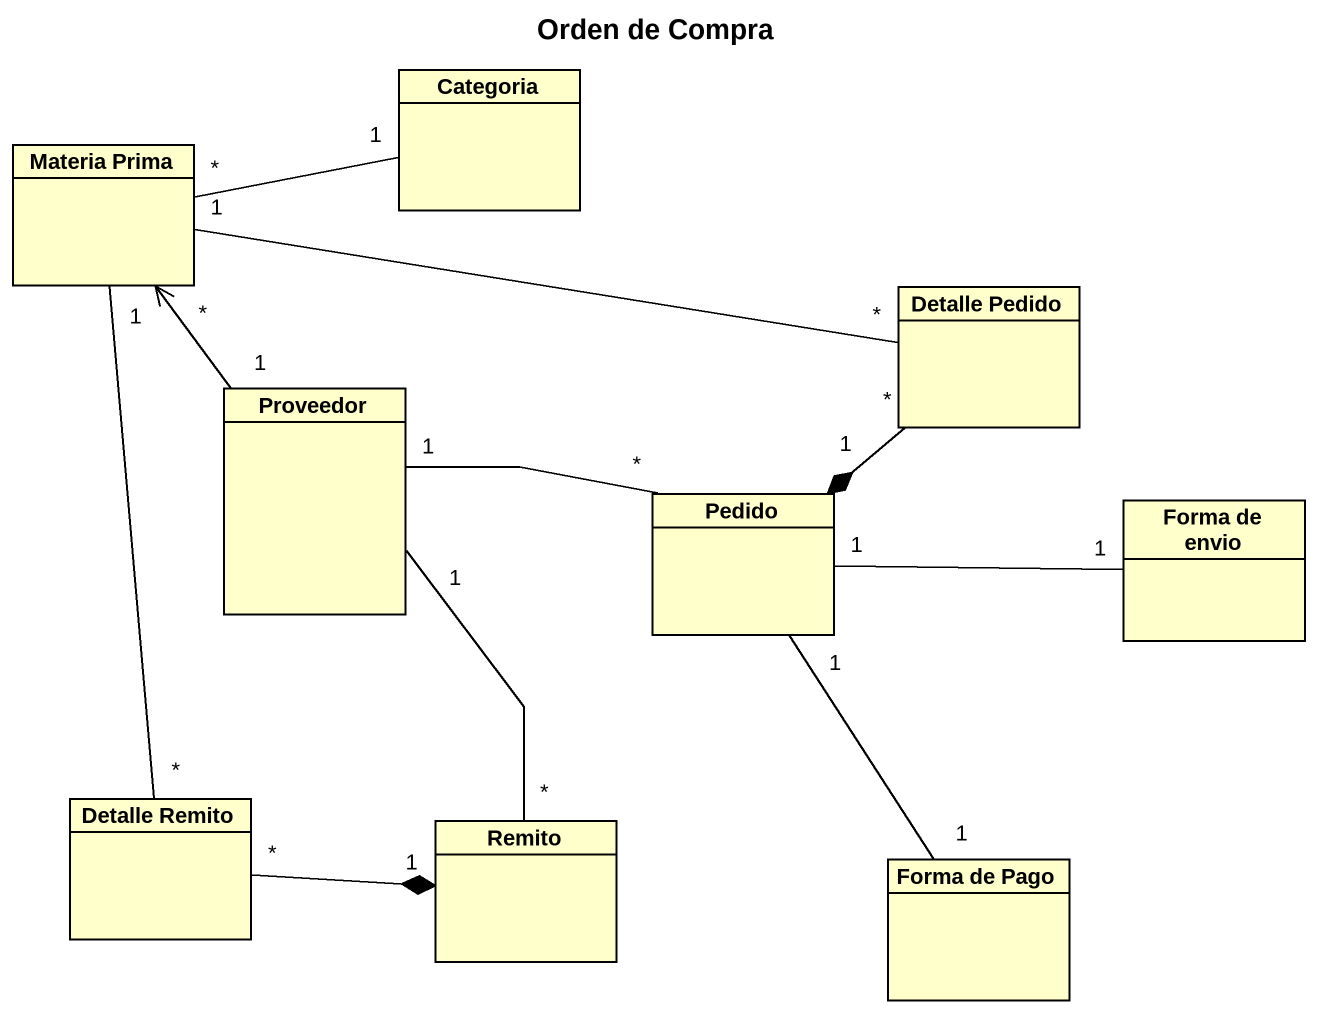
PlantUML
@startuml
title Orden de Compra
hide circle
hide empty members
class Categoria
class "Materia Prima" as Materia_Prima
class "Detalle Pedido" as Detalle_Pedido
class Proveedor
class Pedido
class "Forma de envio" as Forma_de_envio
class "Detalle Remito" as Detalle_Remito
class Remito
class "Forma de Pago" as Forma_de_Pago
Categoria "1" -left- "*" Materia_Prima
Detalle_Pedido "*" -left- "1" Materia_Prima
Detalle_Pedido "*" --* "1" Pedido
Proveedor "1" -up-> "*" Materia_Prima
Proveedor "1" -- "*" Remito
Pedido "*" -left- "1" Proveedor
Pedido "1" -right- "1" Forma_de_envio
Pedido "1" -- "1" Forma_de_Pago
Detalle_Remito "*" -up- "1" Materia_Prima
Detalle_Remito "*" -right-* "1" Remito
@enduml
